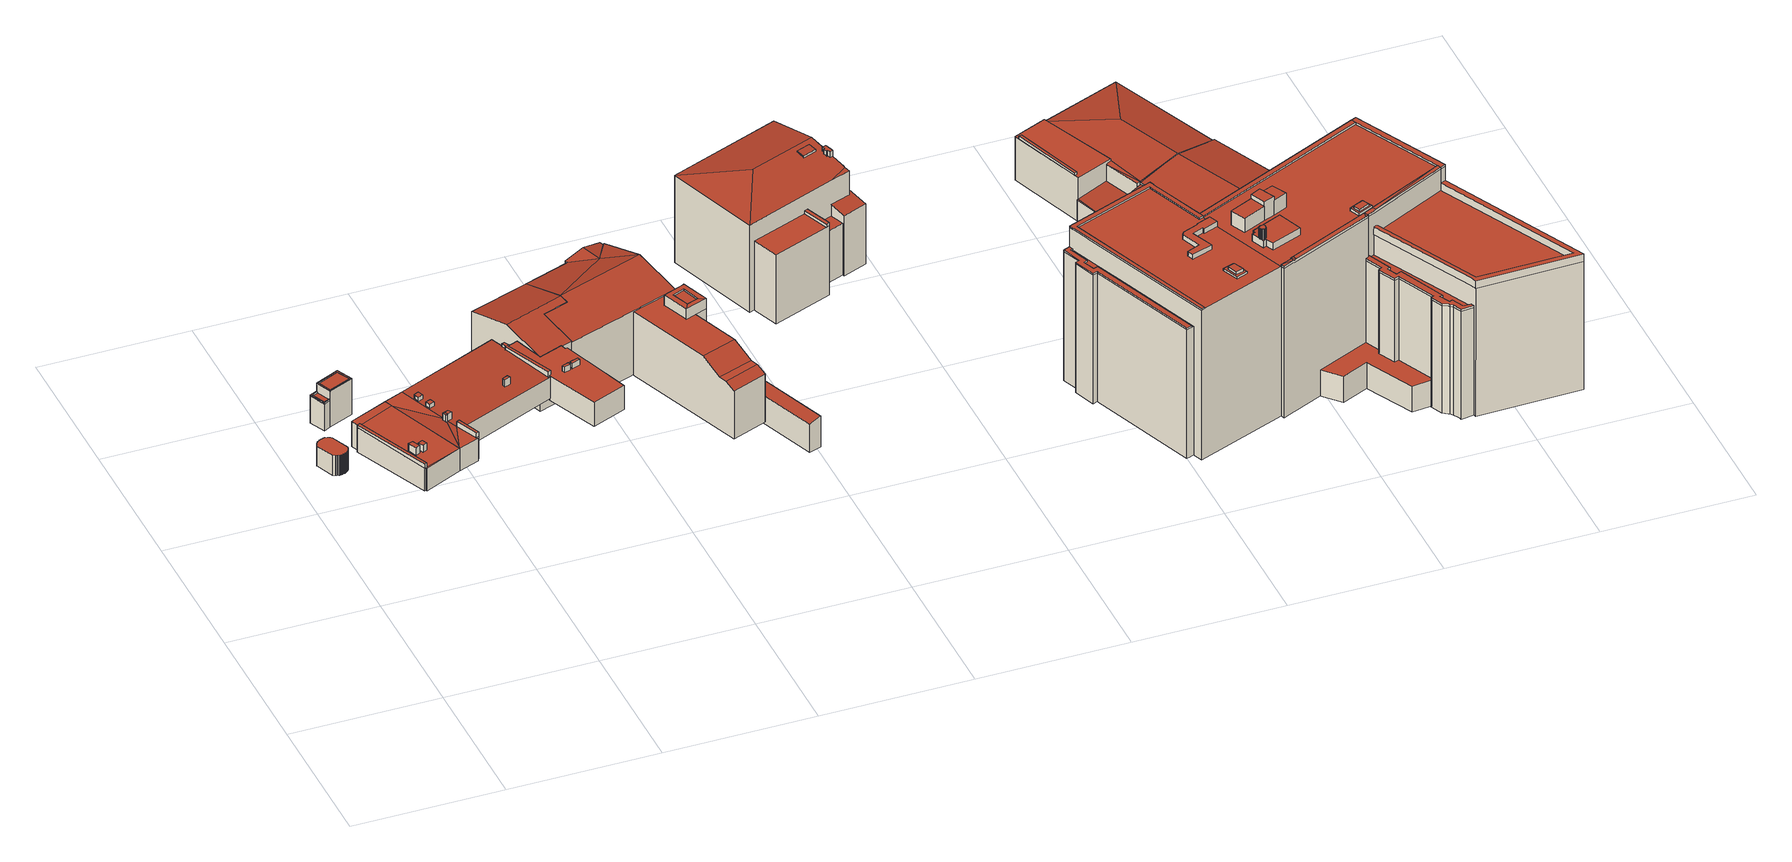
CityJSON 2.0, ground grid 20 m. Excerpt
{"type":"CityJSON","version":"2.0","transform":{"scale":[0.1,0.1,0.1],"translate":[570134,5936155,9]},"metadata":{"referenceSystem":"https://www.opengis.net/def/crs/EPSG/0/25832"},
"CityObjects":{
"building1":{"type":"Building","attributes":{"Grundfläche 2D":"8.932136","Grundhöhe NN":"15.983"},"geometry":[{"type":"Solid","lod":"3","boundaries":[[[[0,1,2,3,4,5,6,7,8,9,10,11,12,13,14,15,16,17,18,19,20,21,22,23,24,25,26,27,28,29,30,31,32,33,34,35,36,37,38,39,40,41,42,43,44,45,46,47,48,49,50,51,52,53,54,55,56]],[[57,58,4,3]],[[58,59,5,4]],[[60,57,3,2]],[[59,61,6,5]],[[61,62,7,6]],[[62,63,8,7]],[[63,64,9,8]],[[64,65,10,9]],[[65,66,11,10]],[[66,67,12,11]],[[67,68,13,12]],[[68,69,14,13]],[[69,70,15,14]],[[70,71,16,15]],[[71,72,17,16]],[[72,73,18,17]],[[73,74,19,18]],[[74,75,20,19]],[[75,76,21,20]],[[76,77,22,21]],[[77,78,23,22]],[[78,79,24,23]],[[79,80,25,24]],[[80,81,26,25]],[[81,82,27,26]],[[82,83,28,27]],[[83,84,29,28]],[[84,85,30,29]],[[85,86,31,30]],[[86,87,32,31]],[[87,88,33,32]],[[88,89,34,33]],[[89,90,35,34]],[[90,91,36,35]],[[91,92,37,36]],[[92,93,38,37]],[[93,94,39,38]],[[94,95,40,39]],[[95,96,41,40]],[[96,97,42,41]],[[97,98,43,42]],[[98,99,44,43]],[[99,100,45,44]],[[100,101,46,45]],[[101,102,47,46]],[[102,103,48,47]],[[103,104,49,48]],[[104,105,50,49]],[[105,106,51,50]],[[106,107,52,51]],[[107,108,53,52]],[[108,109,54,53]],[[109,110,55,54]],[[110,111,56,55]],[[111,112,0,56]],[[112,113,1,0]],[[113,60,2,1]],[[109,108,107,106,105,104,103,102,101,100,99,98,97,96,95,94,93,92,91,90,89,88,87,86,85,84,83,82,81,80,79,78,77,76,75,74,73,72,71,70,69,68,67,66,65,64,63,62,61,59,58,57,60,113,112,111,110]]]],"semantics":{"surfaces":[{"type":"RoofSurface"},{"type":"WallSurface"},{"type":"GroundSurface"}],"values":[[0,1,1,1,1,1,1,1,1,1,1,1,1,1,1,1,1,1,1,1,1,1,1,1,1,1,1,1,1,1,1,1,1,1,1,1,1,1,1,1,1,1,1,1,1,1,1,1,1,1,1,1,1,1,1,1,1,1,2]]}}]},
"building2":{"type":"Building","attributes":{"Grundfläche 2D":"10.691784","Grundhöhe NN":"14.848"},"children":["building2-1","building2-2","building2-3"],"geometry":[{"type":"Solid","lod":"3","boundaries":[[[[114,115,116,117]],[[118,119,120,121,122,123]],[[118,123,122,124,115,114,125,119]],[[115,124,122,126,127,116]],[[117,116,127,128]],[[114,117,128,129,119,125]],[[120,119,129,130]],[[121,120,130,131]],[[122,121,131,126]],[[126,131,130,129,128,127]]]],"semantics":{"surfaces":[{"type":"RoofSurface"},{"type":"WallSurface"},{"type":"GroundSurface"}],"values":[[0,0,1,1,1,1,1,1,1,2]]}}]},
"building2-1":{"type":"BuildingInstallation","parents":["building2"],"geometry":[{"type":"MultiSurface","lod":"3","boundaries":[[[132,133,134,135]],[[132,135,136,137]],[[115,116,134,133]]],"semantics":{"surfaces":[{"type":"RoofSurface"},{"type":"WallSurface"}],"values":[0,1,1]}}]},
"building2-2":{"type":"BuildingInstallation","parents":["building2"],"geometry":[{"type":"MultiSurface","lod":"3","boundaries":[[[138,135,134,139,140,133,132,141]],[[116,117,139,134]],[[117,114,140,139]],[[114,115,133,140]],[[141,132,137,142]],[[138,141,142,143]],[[143,136,135,138]]],"semantics":{"surfaces":[{"type":"RoofSurface"},{"type":"WallSurface"}],"values":[0,1,1,1,1,1,1]}}]},
"building2-3":{"type":"BuildingInstallation","parents":["building2"],"geometry":[{"type":"MultiSurface","lod":"3","boundaries":[[[125,144,145,124,146,147,148,149]],[[123,150,147,146]],[[148,147,150,151]],[[151,118,149,148]],[[119,125,149,118]],[[119,120,144,125]],[[120,121,145,144]],[[121,122,124,145]],[[123,146,124,122]]],"semantics":{"surfaces":[{"type":"RoofSurface"},{"type":"WallSurface"}],"values":[0,1,1,1,1,1,1,1,1]}}]},
"building3":{"type":"Building","attributes":{"Grundfläche 2D":"74.654825","Grundhöhe NN":"15.945"},"children":["building3-1","building3-2","building3-3"],"geometry":[{"type":"Solid","lod":"3","boundaries":[[[[152,153,154]],[[155,152,154,156,157]],[[155,158,152]],[[158,159,152]],[[157,156,160,161,155]],[[153,152,162,163]],[[154,153,163,164]],[[165,160,156,154,164]],[[161,160,165,166]],[[155,161,166,167]],[[158,155,167,168]],[[159,158,168,169]],[[152,159,169,162]],[[169,168,167,166,165,164,163,162]]]],"semantics":{"surfaces":[{"type":"RoofSurface"},{"type":"WallSurface"},{"type":"GroundSurface"}],"values":[[0,0,0,0,0,1,1,1,1,1,1,1,1,2]]}}]},
"building3-1":{"type":"BuildingInstallation","parents":["building3"],"geometry":[{"type":"MultiSurface","lod":"3","boundaries":[[[170,171,172,173]],[[173,172,174,175]],[[170,173,175,176]],[[171,170,176,177]],[[172,171,177,174]]],"semantics":{"surfaces":[{"type":"RoofSurface"},{"type":"WallSurface"}],"values":[0,1,1,1,1]}}]},
"building3-2":{"type":"BuildingInstallation","parents":["building3"],"geometry":[{"type":"MultiSurface","lod":"3","boundaries":[[[178,179,180,181]],[[182,183,179,178]],[[183,184,180,179]],[[184,185,181,180]],[[185,182,178,181]]],"semantics":{"surfaces":[{"type":"RoofSurface"},{"type":"WallSurface"}],"values":[0,1,1,1,1]}}]},
"building3-3":{"type":"BuildingInstallation","parents":["building3"],"geometry":[{"type":"MultiSurface","lod":"3","boundaries":[[[186,187,188,189,190,191]],[[157,155,158,188,187,186]],[[158,159,189,188]],[[152,192,190,189,159]],[[192,193,157,186,191,190]]],"semantics":{"surfaces":[{"type":"RoofSurface"},{"type":"WallSurface"}],"values":[0,1,1,1,1]}}]},
"building4":{"type":"Building","attributes":{"Grundfläche 2D":"188.278702","Grundhöhe NN":"15.857"},"children":["building4-1","building4-2","building4-3","building4-4","building4-5","building4-6","building4-7"],"geometry":[{"type":"Solid","lod":"3","boundaries":[[[[194,195,196,197,198,199,200,201,202,203,204,205,206,207,208,209]],[[205,156,154,210]],[[204,160,156,205]],[[207,154,211,212,213,208]],[[210,154,207,206,205]],[[194,209,214,215]],[[195,194,215,216]],[[197,196,217,218]],[[196,195,216,217]],[[198,197,218,219]],[[220,221,200,199,198,219]],[[202,201,200,221,222]],[[203,202,222,223]],[[204,203,223,224]],[[164,154,156,160,165]],[[211,154,164,225]],[[212,211,225,226]],[[213,212,226,227]],[[208,213,227,214,209]],[[160,204,224,165]],[[216,215,214,227,226,225,164,165,224,223,222,221,220,219,218,217]]]],"semantics":{"surfaces":[{"type":"RoofSurface"},{"type":"WallSurface"},{"type":"GroundSurface"}],"values":[[0,0,0,0,0,1,1,1,1,1,1,1,1,1,1,1,1,1,1,1,2]]}}]},
"building4-1":{"type":"BuildingInstallation","parents":["building4"],"geometry":[{"type":"MultiSurface","lod":"3","boundaries":[[[228,229,230,231]],[[232,233,231,230]],[[228,231,233,234]],[[234,235,229,228]],[[230,229,235,232]]],"semantics":{"surfaces":[{"type":"RoofSurface"},{"type":"WallSurface"}],"values":[0,1,1,1,1]}}]},
"building4-2":{"type":"BuildingInstallation","parents":["building4"],"geometry":[{"type":"MultiSurface","lod":"3","boundaries":[[[236,237,238,239]],[[239,238,240,241]],[[236,239,241,242]],[[237,236,242,243]],[[238,237,243,240]]],"semantics":{"surfaces":[{"type":"RoofSurface"},{"type":"WallSurface"}],"values":[0,1,1,1,1]}}]},
"building4-3":{"type":"BuildingInstallation","parents":["building4"],"geometry":[{"type":"MultiSurface","lod":"3","boundaries":[[[244,245,246,247]],[[248,249,247,246]],[[244,247,249,250]],[[250,251,245,244]],[[246,245,251,248]]],"semantics":{"surfaces":[{"type":"RoofSurface"},{"type":"WallSurface"}],"values":[0,1,1,1,1]}}]},
"building4-4":{"type":"BuildingInstallation","parents":["building4"],"geometry":[{"type":"MultiSurface","lod":"3","boundaries":[[[252,253,254,255]],[[253,252,206,256]],[[254,253,256,257]],[[257,205,255,254]]],"semantics":{"surfaces":[{"type":"RoofSurface"},{"type":"WallSurface"}],"values":[0,1,1,1]}}]},
"building4-5":{"type":"BuildingInstallation","parents":["building4"],"geometry":[{"type":"MultiSurface","lod":"3","boundaries":[[[258,259,260,261,262,263,264,265,266]],[[267,268,259,258]],[[268,195,196,260,259]],[[196,197,261,260]],[[197,198,262,261]],[[198,199,200,264,263,262]],[[200,201,202,269,265,264]],[[266,265,269,270]],[[270,267,258,266]]],"semantics":{"surfaces":[{"type":"RoofSurface"},{"type":"WallSurface"}],"values":[0,1,1,1,1,1,1,1,1]}}]},
"building4-6":{"type":"BuildingInstallation","parents":["building4"],"geometry":[{"type":"MultiSurface","lod":"3","boundaries":[[[255,271,272,273,274,252]],[[271,275,276,277,273,272]],[[277,210,206,252,274,273]],[[205,275,271,255]]],"semantics":{"surfaces":[{"type":"RoofSurface"},{"type":"WallSurface"}],"values":[0,1,1,1]}}]},
"building4-7":{"type":"BuildingInstallation","parents":["building4"],"geometry":[{"type":"MultiSurface","lod":"3","boundaries":[[[278,279,280,281,282]],[[213,208,280,279]],[[208,207,281,280]],[[207,283,282,281]],[[283,212,213,279,278,282]]],"semantics":{"surfaces":[{"type":"RoofSurface"},{"type":"WallSurface"}],"values":[0,1,1,1,1]}}]},
"building5":{"type":"Building","attributes":{"Grundfläche 2D":"62.403252","Grundhöhe NN":"15.552"},"children":["building5-1","building5-2"],"geometry":[{"type":"Solid","lod":"3","boundaries":[[[[284,285,286,287,288,289,290,291,292,293,294,295,296]],[[297,298,290,289]],[[298,299,291,290]],[[299,300,292,291]],[[300,301,293,292]],[[302,303,295,294]],[[301,302,294,293]],[[303,304,296,295]],[[304,305,306,285,284,296]],[[306,307,286,285]],[[307,308,287,286]],[[308,309,288,287]],[[309,297,289,288]],[[300,299,298,297,309,308,307,306,305,304,303,302,301]]]],"semantics":{"surfaces":[{"type":"RoofSurface"},{"type":"WallSurface"},{"type":"GroundSurface"}],"values":[[0,1,1,1,1,1,1,1,1,1,1,1,1,2]]}}]},
"building5-1":{"type":"BuildingInstallation","parents":["building5"],"geometry":[{"type":"MultiSurface","lod":"3","boundaries":[[[310,311,312,313]],[[313,312,314,315]],[[310,313,315,316]],[[311,310,316,317]],[[312,311,317,314]]],"semantics":{"surfaces":[{"type":"RoofSurface"},{"type":"WallSurface"}],"values":[0,1,1,1,1]}}]},
"building5-2":{"type":"BuildingInstallation","parents":["building5"],"geometry":[{"type":"MultiSurface","lod":"3","boundaries":[[[318,319,320,321]],[[321,320,322,323]],[[318,321,323,324]],[[319,318,324,325]],[[320,319,325,322]]],"semantics":{"surfaces":[{"type":"RoofSurface"},{"type":"WallSurface"}],"values":[0,1,1,1,1]}}]},
"building6":{"type":"Building","attributes":{"Grundfläche 2D":"88.041075","Grundhöhe NN":"11.297"},"geometry":[{"type":"Solid","lod":"3","boundaries":[[[[326,327,328,329,330]],[[331,328,327,332,333,334]],[[332,327,326,335,336]],[[333,332,336,337]],[[334,333,337,338]],[[331,334,338,339]],[[340,330,329,328,331,339,341]],[[326,330,340,335]],[[335,340,341,339,338,337,336]]]],"semantics":{"surfaces":[{"type":"RoofSurface"},{"type":"WallSurface"},{"type":"GroundSurface"}],"values":[[0,0,1,1,1,1,1,1,2]]}}]},
"building7":{"type":"Building","attributes":{"Grundfläche 2D":"177.771910","Grundhöhe NN":"9.682"},"geometry":[{"type":"Solid","lod":"3","boundaries":[[[[342,343,329,328,331,334,344,345,346,347]],[[348,349,343]],[[343,349,329]],[[350,349,348]],[[350,351,352,349]],[[352,353,354,349]],[[349,354,355,356,329]],[[345,344,334,357,358,359]],[[360,342,347,346,345,359,361]],[[348,343,342,360,362]],[[350,348,362,363]],[[351,350,363,364]],[[353,352,351,364,365]],[[354,353,365,366]],[[355,354,366,367]],[[331,328,329,356,355,367,368]],[[334,331,368,357]],[[363,362,360,361,359,358,357,368,367,366,365,364]]]],"semantics":{"surfaces":[{"type":"RoofSurface"},{"type":"WallSurface"},{"type":"GroundSurface"}],"values":[[0,0,0,0,0,0,0,1,1,1,1,1,1,1,1,1,1,2]]}}]},
"building8":{"type":"Building","attributes":{"Grundfläche 2D":"97.364389","Grundhöhe NN":"9.686"},"children":["building8-1","building8-2"],"geometry":[{"type":"MultiSurface","lod":"3","boundaries":[[[369,370,371,372]],[[373,374,375,376]],[[374,377,378,375]],[[377,379,380,378]],[[381,382,383,384,385,386,387,388,380,379]],[[381,379,377,374,373,389,390]],[[391,381,390,392]],[[393,391,392,394]],[[386,393,394,395]],[[387,386,395,361]],[[388,387,361,396]],[[376,375,378,380,388,396,397]],[[373,376,397,389]],[[396,361,395,394,392,390,389,397]]],"semantics":{"surfaces":[{"type":"RoofSurface"},{"type":"WallSurface"},{"type":"GroundSurface"}],"values":[0,0,0,0,0,1,1,1,1,1,1,1,1,2]}}]},
"building8-1":{"type":"BuildingInstallation","parents":["building8"],"geometry":[{"type":"MultiSurface","lod":"3","boundaries":[[[398,399,400,401,402,403,404,405,406,407]],[[400,391,393,401]],[[384,404,403,402,401,393,386,385]],[[405,404,384,383,382]],[[407,406,372,371]],[[398,407,371,370]],[[399,398,370,369]]],"semantics":{"surfaces":[{"type":"RoofSurface"},{"type":"WallSurface"}],"values":[0,1,1,1,1,1,1]}}]},
"building8-2":{"type":"BuildingInstallation","parents":["building8"],"geometry":[{"type":"MultiSurface","lod":"3","boundaries":[[[405,400,399,406]],[[400,405,382,381,391]],[[406,399,369,372]]],"semantics":{"surfaces":[{"type":"RoofSurface"},{"type":"WallSurface"}],"values":[0,1,1]}}]},
"building9":{"type":"Building","attributes":{"Grundfläche 2D":"36.125164","Grundhöhe NN":"9.399"},"geometry":[{"type":"Solid","lod":"3","boundaries":[[[[408,409,410,411,412]],[[409,408,412,413,414]],[[410,409,414,415]],[[411,410,415,416]],[[413,412,411,416]],[[415,414,413,416]]]],"semantics":{"surfaces":[{"type":"RoofSurface"},{"type":"WallSurface"},{"type":"GroundSurface"}],"values":[[0,1,1,1,1,2]]}}]},
"building10":{"type":"Building","attributes":{"Grundfläche 2D":"267.047877","Grundhöhe NN":"9.598"},"children":["building10-1","building10-2","building10-3"],"geometry":[{"type":"Solid","lod":"3","boundaries":[[[[417,418,419,420,421,422]],[[423,424,425]],[[426,424,423,427,428,429,430,431,432,433]],[[434,428,427]],[[426,435,425,424]],[[436,437,438,439]],[[440,441,442,443,444,445,446]],[[436,439,447,448]],[[418,417,449,450]],[[420,419,418,450,451]],[[438,421,420,451,447,439]],[[417,422,421,438,437,442,441,434,427,423,452,449]],[[434,441,440,428]],[[440,453,428]],[[454,455,456,435,426,433,432,431,430,429,428,453,457]],[[425,435,456,458]],[[423,425,458,452]],[[459,444,443,442,437,436,448]],[[445,444,459,460]],[[446,445,460,461]],[[440,446,461,453]],[[450,449,452,458,456,455,454,457,453,461,460,459,448,447,451]]]],"semantics":{"surfaces":[{"type":"RoofSurface"},{"type":"WallSurface"},{"type":"GroundSurface"}],"values":[[0,0,0,0,0,0,0,1,1,1,1,1,1,1,1,1,1,1,1,1,1,2]]}}]},
"building10-1":{"type":"BuildingInstallation","parents":["building10"],"geometry":[{"type":"MultiSurface","lod":"3","boundaries":[[[462,463,464,465]],[[419,465,464,422]],[[419,420,462,465]],[[421,463,462,420]],[[463,421,422,464]]],"semantics":{"surfaces":[{"type":"RoofSurface"},{"type":"WallSurface"}],"values":[0,1,1,1,1]}}]},
"building10-2":{"type":"BuildingInstallation","parents":["building10"],"geometry":[{"type":"MultiSurface","lod":"3","boundaries":[[[466,467,468,469,470,471,472,473,474,475,476]],[[433,477,467,466]],[[468,467,477,478]],[[478,479,480,470,469,468]],[[471,470,480,481]],[[481,482,472,471]],[[482,483,484,474,473,472]],[[475,474,484,430]],[[475,430,431,432,433,466,476]]],"semantics":{"surfaces":[{"type":"RoofSurface"},{"type":"WallSurface"}],"values":[0,1,1,1,1,1,1,1,1]}}]},
"building10-3":{"type":"BuildingInstallation","parents":["building10"],"geometry":[{"type":"MultiSurface","lod":"3","boundaries":[[[485,486,487,488]],[[488,487,489,490]],[[485,488,490,491]],[[491,492,486,485]],[[492,489,487,486]]],"semantics":{"surfaces":[{"type":"RoofSurface"},{"type":"WallSurface"}],"values":[0,1,1,1,1]}}]},
"building11":{"type":"Building","attributes":{"Grundfläche 2D":"1052.899955","Grundhöhe NN":"14.484"},"children":["building11-1","building11-2","building11-3","building11-4","building11-5","building11-6","building11-7","building11-8","building11-9","building11-10"],"geometry":[{"type":"MultiSurface","lod":"3","boundaries":[[[493,494,495,496,497,498,499,500,501,502,503]],[[504,505,506,507,508,509,510,511,512,513,514,515,516]],[[517,518,519,520,521,522,523,524,525,526,527,528,529]],[[530,531,532,533,534,535,536,537],[538,539,540,541,542,543,544,545,546,547,548,549,550,551,552,553,554,555,556,557,558,559,560,561,562,563,564,565,566,567,568,569]],[[570,571,516,515,572]],[[573,574,575,576,577,578,579,580,581,582,583,584,585,586,587],[588,589,590,591,592,593,594,595]],[[596,597,598]],[[599,600,601,596]],[[596,601,602,597]],[[603,601,600]],[[600,604,605,603]],[[606,607,604]],[[607,605,604]],[[608,609,610,611,605,607]],[[612,613,610]],[[613,611,610]],[[614,601,603]],[[615,616,617,618,619,620,621,622,623,624,625,626,627,628,629,630,631,632,633,634,635,636,637,638,639,640,641,642]],[[643,644,645,646,647,648,649,650,651,652,653,654,655,656,657,658]],[[659,660,661,662,663]],[[664,665,666,667,578,577,668,669,670,671,580,579,672,673,674,675,676,677,678]],[[679,680,681,682,683,684,685]],[[686,687,688,689,690,691,692,693,694,695,696,697]],[[698,699,700,701,702,703,704,705,706]],[[707,708,709,710,711,712,713,714,715,716]],[[498,497,663,662]],[[499,498,662,661]],[[659,501,500,499,661,660]],[[717,718,719,720,494,493,503,502]],[[720,721,495,494]],[[721,722,496,495]],[[723,724,725,726,510,509,508,507]],[[726,671,511,510]],[[512,511,671,670]],[[513,512,670,669]],[[669,668,514,513]],[[668,577,515,514]],[[727,506,505,504,516,728,729,730]],[[727,723,507,506]],[[578,667,524,523]],[[667,666,525,524]],[[526,525,666,665]],[[665,664,527,526]],[[664,678,528,527]],[[678,677,529,528]],[[677,676,517,529]],[[518,517,676,675]],[[519,518,675,674]],[[674,673,520,519]],[[673,672,521,520]],[[672,579,522,521]],[[579,578,523,522]],[[594,593,534,533]],[[593,592,535,534]],[[592,591,536,535]],[[591,590,537,536]],[[590,589,530,537]],[[531,530,589,588]],[[588,595,532,531]],[[533,532,595,594]],[[572,515,577,576,575,570]],[[574,728,516,571]],[[731,732,733,734,735,606,604,600,599,596,598]],[[735,736,607,606]],[[736,737,738,586,612,610,609,608,607]],[[613,585,584,605,611]],[[605,584,583,614,603]],[[583,582,601,614]],[[582,581,580,597,602,601]],[[580,731,598,597]],[[739,740,616,615]],[[740,741,617,616]],[[741,742,618,617]],[[742,743,619,618]],[[743,744,620,619]],[[744,745,621,620]],[[745,746,622,621]],[[746,747,748,624,623,622]],[[748,749,625,624]],[[750,627,626,625,749,751]],[[750,752,628,627]],[[696,695,631,630]],[[695,694,632,631]],[[633,632,694,693]],[[634,633,693,692]],[[692,691,635,634]],[[636,635,691,690]],[[690,689,637,636]],[[689,688,638,637]],[[639,638,688,687]],[[687,686,640,639]],[[753,754,646,645]],[[754,755,647,646]],[[755,756,757,701,650,649,648,647]],[[701,700,651,650]],[[652,699,698,653]],[[652,651,700,699]],[[698,706,654,653]],[[706,705,655,654]],[[705,704,656,655]],[[758,759,658,657]],[[759,760,643,658]],[[760,761,644,643]],[[761,753,645,644]],[[629,628,752,762,763,720,719,718,717,697,696,630]],[[721,720,763,764]],[[722,721,764,765]],[[657,723,727,766,685,767,768,758]],[[704,703,702,769,770,726,725,724,723,657,656]],[[580,671,726,770,771]],[[679,685,766,727,730,729,728,681,680]],[[772,773,774,713,712,739,615,642,735,734,733,732,731,775]],[[736,735,642,641]],[[686,697,717,502,501,659,663,586,738,737,736,641,640]],[[497,496,587,586]],[[586,663,497]],[[587,496,722,765,776,573]],[[574,573,776,777]],[[683,682,681,728,574,777,778]],[[580,771,775,731]],[[714,713,774,779]],[[715,714,779,780]],[[716,715,780,781]],[[707,716,781,782]],[[684,683,778,783]],[[685,684,783,767]],[[739,712,711,740]],[[740,711,710,741]],[[741,710,709,742]],[[742,709,708,743]],[[743,708,707,744]],[[744,707,782,784,745]],[[746,745,784,785]],[[786,748,747,746,785,787]],[[749,748,786,788]],[[789,750,751,749,788,790]],[[752,750,789,762]],[[754,753,791,792]],[[755,754,792,793]],[[794,795,769,702,701,757,756,755,793,796]],[[759,758,768,797]],[[760,759,797,798]],[[761,760,798,799]],[[753,761,799,791]],[[786,787,785,784,782,781,780,779,774,773,772,775,771,770,769,795,794,796,793,792,791,799,798,797,768,767,783,778,777,776,765,764,763,762,789,790,788]]],"semantics":{"surfaces":[{"type":"RoofSurface"},{"type":"WallSurface"},{"type":"GroundSurface"}],"values":[0,0,0,0,0,0,0,0,0,0,0,0,0,0,0,0,0,0,0,0,0,0,0,0,0,1,1,1,1,1,1,1,1,1,1,1,1,1,1,1,1,1,1,1,1,1,1,1,1,1,1,1,1,1,1,1,1,1,1,1,1,1,1,1,1,1,1,1,1,1,1,1,1,1,1,1,1,1,1,1,1,1,1,1,1,1,1,1,1,1,1,1,1,1,1,1,1,1,1,1,1,1,1,1,1,1,1,1,1,1,1,1,1,1,1,1,1,1,1,1,1,1,1,1,1,1,1,1,1,1,1,1,1,1,1,1,1,1,1,1,1,1,1,1,2]}}]},
"building11-1":{"type":"BuildingInstallation","parents":["building11"],"geometry":[{"type":"MultiSurface","lod":"3","boundaries":[[[800,801,802,803,804],[805,806,807,808]],[[809,810,804,803]],[[810,811,800,804]],[[811,812,813,802,801,800]],[[813,809,803,802]]],"semantics":{"surfaces":[{"type":"RoofSurface"},{"type":"WallSurface"}],"values":[0,1,1,1,1]}}]},
"building11-2":{"type":"BuildingInstallation","parents":["building11"],"geometry":[{"type":"MultiSurface","lod":"3","boundaries":[[[814,815,816,817]],[[817,816,807,806]],[[814,817,806,805]],[[815,814,805,808]],[[816,815,808,807]]],"semantics":{"surfaces":[{"type":"RoofSurface"},{"type":"WallSurface"}],"values":[0,1,1,1,1]}}]},
"building11-3":{"type":"BuildingInstallation","parents":["building11"],"geometry":[{"type":"MultiSurface","lod":"3","boundaries":[[[818,819,820,821]],[[821,820,822,823]],[[818,821,823,824]],[[819,818,824,825]]],"semantics":{"surfaces":[{"type":"RoofSurface"},{"type":"WallSurface"}],"values":[0,1,1,1]}}]},
"building11-4":{"type":"BuildingInstallation","parents":["building11"],"geometry":[{"type":"MultiSurface","lod":"3","boundaries":[[[826,827,828,829]],[[829,828,830,831]],[[831,832,826,829]],[[832,833,827,826]]],"semantics":{"surfaces":[{"type":"RoofSurface"},{"type":"WallSurface"}],"values":[0,1,1,1]}}]},
"building11-5":{"type":"BuildingInstallation","parents":["building11"],"geometry":[{"type":"MultiSurface","lod":"3","boundaries":[[[834,835,836,837,838,839,840,841,842,843,844,845,846,847,848,849,850,851,852,853,854,855,856,857,858,859,860,861,862,863,864,865]],[[834,551,835]],[[551,550,835]],[[836,835,550,549]],[[837,836,549,548]],[[838,837,548,547]],[[838,547,839]],[[547,546,839]],[[840,839,546,545]],[[841,840,545,544]],[[842,841,544,543]],[[843,842,543,542]],[[843,542,541]],[[843,541,844]],[[845,844,541,540]],[[845,540,539]],[[845,539,846]],[[847,846,539,538]],[[848,847,538,569]],[[849,848,569,568]],[[849,568,850]],[[568,567,850]],[[851,850,567,566]],[[852,851,566,565]],[[564,852,565]],[[852,564,853]],[[854,853,564,563]],[[855,854,563,562]],[[856,855,562,561]],[[857,856,561,560]],[[858,857,560,559]],[[859,858,559,558]],[[860,859,558,557]],[[861,860,557,556]],[[862,861,556,555]],[[863,862,555,554]],[[864,863,554,553]],[[865,864,553,552]],[[834,865,552,551]]],"semantics":{"surfaces":[{"type":"RoofSurface"},{"type":"WallSurface"}],"values":[0,1,1,1,1,1,1,1,1,1,1,1,1,1,1,1,1,1,1,1,1,1,1,1,1,1,1,1,1,1,1,1,1,1,1,1,1,1,1]}}]},
"building11-6":{"type":"BuildingInstallation","parents":["building11"],"geometry":[{"type":"MultiSurface","lod":"3","boundaries":[[[613,612,866,867,571,570]],[[587,573,867,866]],[[573,574,571,867]],[[575,585,613,570]],[[866,612,586,587]]],"semantics":{"surfaces":[{"type":"RoofSurface"},{"type":"WallSurface"}],"values":[0,1,1,1,1]}}]},
"building11-7":{"type":"BuildingInstallation","parents":["building11"],"geometry":[{"type":"MultiSurface","lod":"3","boundaries":[[[868,869,870,871]],[[869,868,872,873]],[[870,869,873,874]],[[871,870,874,875]],[[868,871,875,872]]],"semantics":{"surfaces":[{"type":"RoofSurface"},{"type":"WallSurface"}],"values":[0,1,1,1,1]}}]},
"building11-8":{"type":"BuildingInstallation","parents":["building11"],"geometry":[{"type":"MultiSurface","lod":"3","boundaries":[[[876,877,878,879],[875,874,873,872]],[[879,878,880,881]],[[881,882,876,879]],[[882,883,877,876]],[[883,880,878,877]]],"semantics":{"surfaces":[{"type":"RoofSurface"},{"type":"WallSurface"}],"values":[0,1,1,1,1]}}]},
"building11-9":{"type":"BuildingInstallation","parents":["building11"],"geometry":[{"type":"MultiSurface","lod":"3","boundaries":[[[884,885,886,887]],[[820,819,887,886]],[[825,830,828,884,887,819]],[[828,827,885,884]],[[833,822,820,886,885,827]]],"semantics":{"surfaces":[{"type":"RoofSurface"},{"type":"WallSurface"}],"values":[0,1,1,1,1]}}]},
"building11-10":{"type":"BuildingInstallation","parents":["building11"],"geometry":[{"type":"MultiSurface","lod":"3","boundaries":[[[766,888,889,890,891,892,893,894]],[[685,679,680,889,888,766]],[[680,895,890,889]],[[682,892,891,890,895,896]],[[683,893,892,682]],[[683,684,894,893]],[[684,685,766,894]]],"semantics":{"surfaces":[{"type":"RoofSurface"},{"type":"WallSurface"}],"values":[0,1,1,1,1,1,1]}}]},
"building12":{"type":"Building","attributes":{"Grundfläche 2D":"284.244920","Grundhöhe NN":"15.012"},"children":["building12-1"],"geometry":[{"type":"Solid","lod":"3","boundaries":[[[[897,898,899,900,901,902]],[[903,904,905,906,907,908]],[[909,907,906]],[[910,911,912]],[[913,914,915]],[[916,910,912,914,913]],[[913,915,917]],[[911,910,916,918]],[[909,906,919,920]],[[907,909,920,921]],[[908,907,921,922]],[[903,908,922,923]],[[901,912,924,925,902]],[[898,897,902,925,919,906,899]],[[915,914,900,899,906,905]],[[900,914,912,901]],[[915,905,904,917]],[[926,918,916,913,917,904,903,923]],[[911,918,926,927]],[[912,911,927,924]],[[921,920,919,925,924,927,926,923,922]]]],"semantics":{"surfaces":[{"type":"RoofSurface"},{"type":"WallSurface"},{"type":"GroundSurface"}],"values":[[0,0,0,0,0,0,0,0,1,1,1,1,1,1,1,1,1,1,1,1,2]]}}]},
"building12-1":{"type":"BuildingInstallation","parents":["building12"],"geometry":[{"type":"MultiSurface","lod":"3","boundaries":[[[928,929,930,931]],[[898,932,931,930]],[[928,931,932,933]],[[933,897,929,928]],[[897,898,930,929]]],"semantics":{"surfaces":[{"type":"RoofSurface"},{"type":"WallSurface"}],"values":[0,1,1,1,1]}}]},
"building13":{"type":"Building","attributes":{"Grundfläche 2D":"212.206902","Grundhöhe NN":"14.985"},"geometry":[{"type":"Solid","lod":"3","boundaries":[[[[934,935,936,937]],[[938,916,913]],[[938,939,940,916]],[[941,940,939]],[[942,943,916,940,941]],[[937,936,922,944]],[[934,937,944,945]],[[935,934,945,946]],[[946,947,939,938,913,923,922,936,935]],[[941,939,947,948]],[[942,941,948,949]],[[913,916,943,942,949,923]],[[945,944,922,923,949,948,947,946]]]],"semantics":{"surfaces":[{"type":"RoofSurface"},{"type":"WallSurface"},{"type":"GroundSurface"}],"values":[[0,0,0,0,0,1,1,1,1,1,1,1,2]]}}]}
},
"vertices":[
[2,408,99],[2,407,99],[2,406,99],[12,382,99],[15,381,99],[16,380,99],[17,380,99],[18,380,99],[19,379,99],[20,379,99],[21,379,99],[22,379,99],[23,379,99],[24,379,99],[25,380,99],[26,380,99],[27,380,99],[27,381,99],[28,381,99],[29,381,99],[30,382,99],[31,383,99],[32,384,99],[33,385,99],[33,386,99],[34,387,99],[34,388,99],[35,389,99],[35,391,99],[25,415,99],[24,416,99],[23,417,99],[22,417,99],[21,418,99],[20,418,99],[19,418,99],[18,418,99],[17,419,99],[16,419,99],[15,419,99],[14,419,99],[13,418,99],[12,418,99],[11,418,99],[10,417,99],[9,417,99],[8,416,99],[7,415,99],[6,415,99],[6,414,99],[5,414,99],[5,413,99],[4,412,99],[4,411,99],[3,411,99],[3,410,99],[3,409,99],[12,382,70],[15,381,70],[16,380,70],[2,406,70],[17,380,70],[18,380,70],[19,379,70],[20,379,70],[21,379,70],[22,379,70],[23,379,70],[24,379,70],[25,380,70],[26,380,70],[27,380,70],[27,381,70],[28,381,70],[29,381,70],[30,382,70],[31,383,70],[32,384,70],[33,385,70],[33,386,70],[34,387,70],[34,388,70],[35,389,70],[35,391,70],[25,415,70],[24,416,70],[23,417,70],[22,417,70],[21,418,70],[20,418,70],[19,418,70],[18,418,70],[17,419,70],[16,419,70],[15,419,70],[14,419,70],[13,418,70],[12,418,70],[11,418,70],[10,417,70],[9,417,70],[8,416,70],[7,415,70],[6,415,70],[6,414,70],[5,414,70],[5,413,70],[4,412,70],[4,411,70],[3,411,70],[3,410,70],[3,409,70],[2,408,70],[2,407,70],
[43,510,110],[52,489,110],[85,503,110],[75,524,110],[44,509,97],[43,510,97],[33,506,97],[43,484,97],[52,489,97],[52,490,97],[52,489,99],[43,510,99],[52,489,58],[85,503,58],[75,524,58],[43,510,58],[33,506,58],[43,484,58],
[53,491,111],[52,489,111],[85,503,111],[83,504,111],[83,504,110],[53,491,110],
[74,522,111],[75,524,111],[43,510,111],[45,509,111],[45,509,110],[74,522,110],
[33,506,99],[43,484,99],[52,490,99],[43,486,99],[35,505,99],[44,509,99],[43,486,97],[35,505,97],
[104,314,102],[105,312,102],[156,335,102],[60,417,106],[111,440,106],[61,417,106],[57,416,105],[102,313,102],[107,451,106],[55,429,106],[104,314,69],[105,312,69],[156,335,69],[107,451,69],[55,429,69],[60,417,69],[57,416,69],[102,313,69],
[109,350,113],[112,343,113],[118,346,113],[115,353,113],[118,346,103],[115,353,103],[109,350,103],[112,343,103],
[108,343,114],[103,354,114],[97,352,114],[102,340,114],[108,343,103],[103,354,103],[97,352,103],[102,340,103],
[61,417,109],[60,417,109],[57,416,109],[102,313,109],[105,314,109],[105,315,109],[105,314,102],[105,315,102],
[310,431,100],[310,433,100],[312,434,100],[283,500,103],[285,501,103],[284,503,103],[282,507,104],[281,507,104],[279,506,104],[272,522,105],[133,462,106],[161,396,103],[163,391,103],[169,378,102],[173,380,102],[175,373,102],[161,390,103],[184,346,102],[183,348,102],[186,349,102],[175,373,69],[310,431,69],[310,433,69],[312,434,69],[283,500,69],[285,501,69],[284,503,69],[282,507,69],[279,506,69],[272,522,69],[133,462,69],[184,346,69],[183,348,69],[186,349,69],
[156,430,110],[149,427,110],[152,421,110],[159,424,110],[152,421,104],[159,424,104],[156,430,104],[149,427,105],
[260,434,112],[258,438,112],[251,435,112],[252,431,112],[251,435,102],[252,431,102],[260,434,101],[258,438,102],
[148,448,111],[142,445,111],[144,438,111],[151,441,111],[144,438,105],[151,441,105],[148,448,105],[142,445,105],
[163,391,113],[169,393,113],[166,398,113],[161,396,113],[169,393,103],[166,398,103],
[280,499,108],[308,432,108],[312,434,108],[283,500,108],[285,501,108],[284,503,108],[282,507,108],[278,506,108],[281,500,108],[280,499,103],[308,432,100],[278,506,104],[281,500,103],
[158,395,113],[159,393,113],[160,390,113],[161,390,113],[158,395,103],[159,393,103],[160,390,103],
[183,348,109],[186,349,109],[173,380,109],[169,378,109],[182,348,109],[182,348,102],
[310,431,102],[339,363,101],[385,382,101],[350,476,102],[347,475,103],[345,482,103],[313,470,103],[299,509,104],[284,503,104],[285,501,104],[283,500,104],[312,434,102],[310,433,102],[345,482,66],[313,470,66],[299,509,66],[284,503,66],[285,501,66],[283,500,66],[312,434,66],[310,433,66],[310,431,66],[339,363,66],[385,382,66],[350,476,66],[347,475,66],
[351,439,110],[350,443,110],[339,439,110],[340,435,110],[339,439,102],[340,435,102],[351,439,102],[350,443,102],
[337,434,110],[336,438,110],[327,435,110],[329,431,110],[327,435,102],[329,431,102],[337,434,102],[336,438,102],
[272,587,102],[293,527,118],[374,556,118],[374,557,118],[353,615,102],[378,546,115],[313,470,102],[360,487,102],[343,534,115],[272,587,23],[313,470,23],[360,487,23],[343,534,23],[378,546,23],[353,615,23],[374,557,23],
[514,540,101],[492,599,118],[360,487,101],[360,486,101],[451,518,101],[513,540,101],[470,657,101],[451,624,107],[468,656,101],[466,661,101],[441,652,107],[414,642,101],[415,638,101],[353,616,101],[353,615,101],[343,534,7],[360,487,7],[360,486,7],[514,540,7],[513,540,7],[470,657,7],[468,656,7],[466,661,7],[414,642,7],[415,638,7],[353,616,7],[378,546,7],
[525,495,112],[516,519,113],[500,512,113],[509,489,112],[561,371,78],[556,383,85],[509,365,85],[514,353,78],[552,393,85],[505,376,85],[542,421,100],[495,404,100],[518,485,100],[504,480,100],[499,494,100],[490,516,100],[514,525,100],[518,527,100],[513,540,100],[451,518,100],[561,371,7],[518,485,7],[534,491,100],[534,491,7],[520,528,100],[520,528,7],[518,527,7],[451,518,7],[514,353,7],
[516,519,115],[525,495,115],[534,491,115],[520,528,115],[518,527,115],[514,525,115],[490,516,115],[504,480,115],[509,489,115],[500,512,115],
[542,421,45],[589,298,45],[605,304,49],[534,491,49],[518,485,45],[518,485,4],[589,298,4],[605,304,4],[534,491,4],
[634,588,107],[648,552,107],[724,581,107],[728,583,107],[714,619,107],[710,617,107],[627,585,134],[666,672,147],[582,712,134],[755,706,147],[751,633,134],[775,650,135],[775,651,136],[768,671,139],[767,674,140],[765,680,141],[764,683,142],[778,643,134],[732,770,134],[758,614,82],[751,633,82],[714,619,82],[722,600,82],[775,650,100],[778,643,99],[751,633,99],[758,614,95],[759,612,94],[792,625,94],[781,652,100],[722,600,6],[758,614,6],[634,588,6],[648,552,6],[728,583,6],[627,585,6],[775,650,6],[768,671,6],[767,674,6],[732,770,6],[775,651,6],[582,712,6],[759,612,6],[792,625,6],[781,652,6],
[728,583,112],[714,619,112],[710,617,112],[724,581,112],
[764,683,148],[759,682,148],[761,678,148],[760,678,148],[759,677,148],[761,672,148],[762,673,148],[763,672,148],[764,669,148],[768,671,148],[767,674,148],[759,682,142],[761,678,141],[760,678,141],[759,677,141],[761,672,140],[762,673,140],[763,672,140],[764,669,140],
[751,683,146],[747,694,147],[729,687,147],[733,676,146],[729,687,145],[733,676,143],[751,683,143],[747,694,145],
[1322,10,254],[1324,6,254],[1463,9,254],[1366,208,254],[1359,205,254],[1453,15,254],[1327,13,254],[1326,15,254],[1257,155,254],[1252,152,254],[1321,13,254],[1030,300,276],[1030,301,276],[1028,307,276],[906,260,276],[908,254,276],[909,254,276],[989,46,276],[994,48,276],[914,256,276],[1024,298,276],[1055,218,276],[1061,220,276],[1059,226,276],[1018,146,281],[1046,156,281],[1034,185,281],[1049,191,281],[1050,189,281],[1070,197,281],[1065,209,281],[1047,202,281],[1045,200,281],[1025,192,281],[1022,188,281],[1032,161,281],[1015,154,281],[1114,128,284],[1155,144,284],[1142,178,284],[1101,160,284],[1102,156,284],[1097,154,284],[1105,136,284],[1109,138,284],[1105,140,284],[1104,140,284],[1103,140,284],[1103,141,284],[1103,142,284],[1102,142,284],[1102,143,284],[1102,144,284],[1102,145,284],[1103,145,284],[1103,146,284],[1104,146,284],[1104,147,284],[1105,147,284],[1106,147,284],[1107,147,284],[1108,147,284],[1109,147,284],[1109,146,284],[1110,146,284],[1110,145,284],[1110,144,284],[1110,143,284],[1110,142,284],[1110,141,284],[1109,141,284],[1109,140,284],[1108,140,284],[1108,139,284],[1107,139,284],[1106,139,284],[1105,139,284],[1299,327,277],[1296,333,277],[1062,220,276],[1303,336,274],[1296,333,274],[1299,327,274],[1062,220,274],[1061,220,274],[1065,209,274],[1070,197,274],[1110,93,274],[1124,99,274],[1126,100,274],[1125,101,274],[1240,153,274],[1357,210,274],[1359,205,274],[1366,208,274],[1155,144,274],[1114,128,274],[1109,138,274],[1105,136,274],[1097,154,274],[1102,156,274],[1101,160,274],[1142,178,274],[1127,95,277],[1110,93,277],[1112,88,277],[1128,95,277],[1131,97,277],[1126,100,277],[1124,99,277],[1129,103,277],[1239,145,277],[1240,153,277],[1243,147,277],[1243,148,277],[1245,149,277],[1252,152,277],[1257,155,277],[1252,159,277],[1359,205,277],[1357,210,277],[1125,101,277],[1239,145,216],[1250,121,216],[1245,118,216],[1256,95,216],[1262,97,216],[1286,45,216],[1282,43,216],[1289,27,216],[1296,23,216],[1297,22,216],[1300,19,216],[1305,10,216],[1306,7,216],[1323,9,216],[1322,10,216],[1321,13,216],[1311,13,216],[1303,29,216],[1299,27,216],[1292,41,216],[1296,42,216],[1268,105,216],[1261,102,216],[1255,116,216],[1259,117,216],[1245,149,216],[1243,148,216],[1243,147,216],[907,230,246],[901,228,246],[912,199,246],[918,201,246],[974,55,246],[975,55,246],[977,56,246],[981,57,246],[922,210,246],[916,208,246],[910,224,246],[915,226,246],[905,253,246],[908,254,246],[906,260,246],[897,256,246],[1257,155,243],[1326,15,243],[1327,13,243],[1453,15,243],[1359,205,243],[1022,188,274],[1025,192,274],[1045,200,274],[1047,202,274],[1055,218,274],[1024,298,274],[914,256,274],[994,48,274],[1050,189,274],[1049,191,274],[1034,185,274],[1046,156,274],[1018,146,274],[1015,154,274],[1032,161,274],[1030,301,213],[1030,300,213],[1059,226,213],[1073,232,213],[1078,235,213],[1048,314,213],[1028,307,213],[1245,149,213],[1259,117,213],[1255,116,213],[1261,102,213],[1268,105,213],[1296,42,213],[1292,41,213],[1299,27,213],[1303,29,213],[1311,13,213],[1321,13,213],[1252,152,213],[910,224,244],[916,208,244],[922,210,244],[981,57,244],[984,58,244],[909,254,244],[908,254,244],[905,253,244],[915,226,244],[1286,45,93],[1262,97,93],[1256,95,93],[1245,118,93],[1250,121,93],[1239,145,93],[1168,113,93],[1189,91,93],[1225,107,93],[1257,42,93],[1252,152,243],[1321,13,243],[1322,10,243],[1324,6,243],[1463,9,243],[1366,208,243],[906,260,274],[908,254,274],[909,254,274],[989,46,274],[1028,307,274],[1059,226,274],[1030,300,274],[1030,301,274],[1112,88,274],[1127,95,274],[1128,95,274],[1239,145,274],[1243,147,274],[1243,148,274],[1245,149,274],[1252,152,274],[1239,145,213],[1250,121,213],[1245,118,213],[1256,95,213],[1262,97,213],[1286,45,213],[1282,43,213],[1289,27,213],[1296,23,213],[1297,22,213],[1300,19,213],[1306,7,213],[1305,10,213],[1323,9,213],[912,199,244],[918,201,244],[974,55,244],[975,55,244],[977,56,244],[906,260,244],[897,256,244],[907,230,244],[901,228,244],[1323,9,55],[1324,6,55],[1463,9,55],[1366,208,55],[1028,307,215],[1028,307,55],[906,260,55],[984,58,55],[989,46,55],[1110,93,55],[1127,95,55],[1128,95,55],[1168,113,55],[1112,88,55],[1303,336,55],[1296,333,55],[1078,235,55],[1189,91,55],[1225,107,55],[1257,42,55],[1286,45,55],[1048,314,55],[1282,43,55],[1289,27,55],[1297,22,55],[1296,23,55],[1300,19,55],[1306,7,55],[1305,10,55],[912,199,55],[918,201,55],[974,55,55],[977,56,55],[981,57,55],[975,55,55],[897,256,55],[907,230,55],[901,228,55],
[1058,116,277],[1046,112,277],[1043,111,277],[1052,89,277],[1067,95,277],[1057,111,277],[1063,97,277],[1053,94,277],[1048,108,277],[1052,89,274],[1067,95,274],[1058,116,274],[1046,112,274],[1043,111,274],
[1057,111,281],[1048,108,281],[1053,94,281],[1063,97,281],
[1095,173,295],[1126,187,295],[1117,207,295],[1086,193,295],[1117,207,274],[1086,193,274],[1095,173,274],[1126,187,274],
[1150,222,295],[1131,214,295],[1141,193,295],[1160,202,295],[1141,193,274],[1160,202,274],[1150,222,274],[1131,214,274],
[1105,147,299],[1104,147,299],[1104,146,299],[1103,146,299],[1103,145,299],[1102,145,299],[1102,144,299],[1102,143,299],[1102,142,299],[1103,142,299],[1103,141,299],[1103,140,299],[1104,140,299],[1105,140,299],[1105,139,299],[1106,139,299],[1107,139,299],[1108,139,299],[1108,140,299],[1109,140,299],[1109,141,299],[1110,141,299],[1110,142,299],[1110,143,299],[1110,144,299],[1110,145,299],[1110,146,299],[1109,146,299],[1109,147,299],[1108,147,299],[1107,147,299],[1106,147,299],
[1366,208,277],[1303,336,277],
[1232,166,281],[1236,157,281],[1250,163,281],[1246,172,281],[1232,166,278],[1236,157,278],[1250,163,278],[1246,172,278],
[1254,162,278],[1247,176,278],[1228,167,278],[1234,153,278],[1228,167,274],[1234,153,274],[1254,162,274],[1247,176,274],
[1141,193,301],[1131,214,301],[1117,207,301],[1126,187,301],
[1030,301,215],[1030,300,215],[1044,306,215],[1073,233,215],[1073,232,215],[1078,235,215],[1048,314,215],[1044,306,213],[1073,233,213],
[994,641,124],[1028,547,124],[1030,541,124],[1080,562,124],[1037,666,124],[992,647,124],[1097,511,95],[1093,510,95],[1073,559,96],[1030,541,93],[1048,487,92],[1097,509,95],[1028,540,93],[1118,626,130],[1146,710,120],[1037,666,121],[1097,511,121],[1080,562,122],[1073,559,120],[1155,535,130],[1093,510,120],[1209,557,120],[1030,541,60],[1028,540,60],[1048,487,60],[1097,509,60],[1097,511,60],[1037,666,60],[992,647,60],[1209,557,60],[1146,710,60],
[998,642,128],[994,641,128],[1028,547,128],[1031,548,128],[1031,548,124],[998,642,124],
[1112,442,115],[1125,448,118],[1097,509,118],[1084,504,115],[1097,509,121],[1165,360,121],[1197,441,130],[1277,411,121],[1211,558,120],[1209,557,121],[1084,504,60],[1112,442,60],[1125,448,60],[1165,360,60],[1277,411,60],[1211,558,60]
]}
